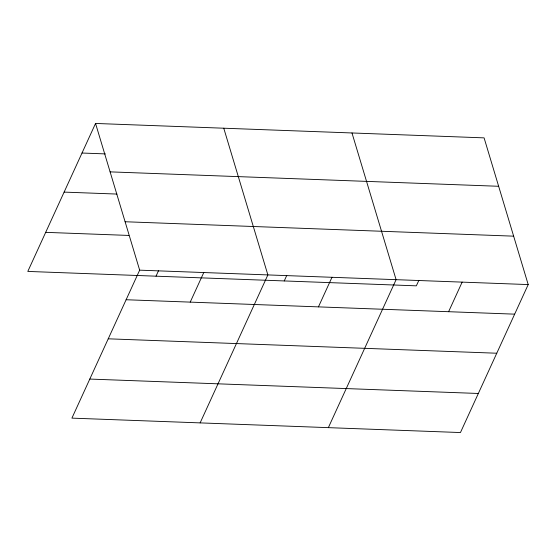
<?xml version="1.0" encoding="UTF-8"?>
<svg xmlns="http://www.w3.org/2000/svg" width="556" height="556" viewBox="0 0 556 556"><rect width="100%" height="100%" fill="white"/><g stroke="black" fill="none" stroke-linecap="round" stroke-linejoin="round"><path stroke-width="0.83" d="M95.549 123.453L139.66 270.16L71.912 418.133L460.451 432.547L528.2 284.575L484.088 137.867L95.549 123.453L27.8 271.425L416.34 285.84L418.849 280.37M156.021 276.179L158.523 270.709M190.221 302.123L203.767 272.544M200.132 422.887L267.874 274.921L223.762 128.214M284.241 280.94L286.743 275.47M318.442 306.877L331.988 277.298M328.353 427.647L396.094 279.675L351.983 132.967M448.609 311.707L462.147 282.128M82.003 153.032L105.397 153.901M110.102 171.867L498.649 186.281M64.114 192.105L116.962 194.065M125.1 221.747L513.647 236.161M45.689 232.352L128.853 235.438M139.66 270.16L528.2 284.575M126.115 299.74L514.654 314.154M108.225 338.812L496.772 353.227M89.801 379.067L478.341 393.474"/></g></svg>
